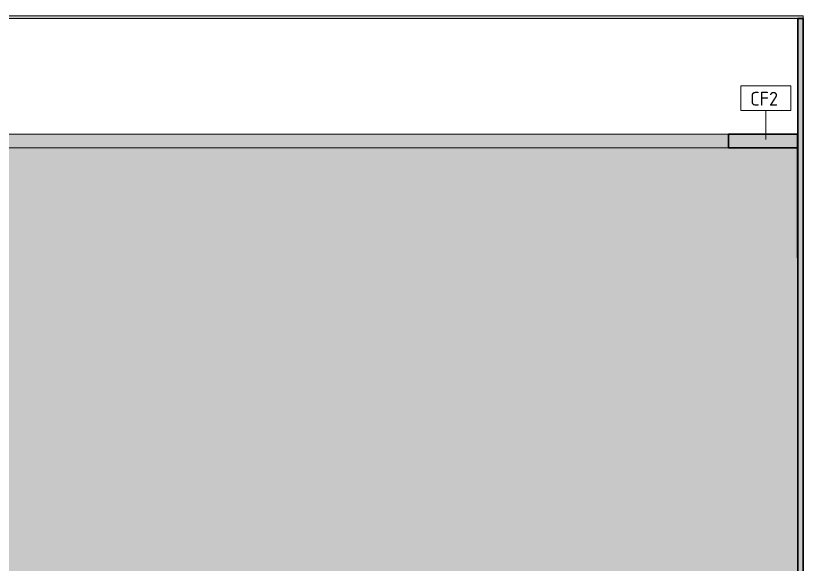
# Model space of a CAD drawing. Header units: millimetres. Extents: x 97900 to 162318, y -1987 to 22028.
# Drawn here: x 150768 to 153629, y 10286 to 12280 of the extents above; entities that cross this region are included whole.
import ezdxf

# ---------------------------------------------------------------- set-up
doc = ezdxf.new("R2010")
doc.units = ezdxf.units.MM
for name, color, linetype, lineweight in [('A-CLNG', 7, 'Continuous', 9), ('A-CLNG-IDEN', 7, 'Continuous', 9), ('A-FLOR', 7, 'Continuous', 9), ('A-WALL-PATT', 7, 'Continuous', 9), ('I-WALL', 7, 'Continuous', 9)]:
    doc.layers.add(name, color=color, linetype=linetype, lineweight=lineweight)
for name, color, linetype, lineweight, true_color in [('A-CLNG-1', 7, 'Continuous', 9, 0x787878), ('A-CLNG-FNSH-1', 7, 'Continuous', 30, 0x3c3c3c), ('A-WALL-5', 7, 'Continuous', 30, 0x3c3c3c), ('A-WALL-FNSH-3', 7, 'Continuous', 30, 0x3c3c3c), ('I-WALL-1', 7, 'Continuous', 9, 0x787878)]:
    doc.layers.add(name, color=color, linetype=linetype, lineweight=lineweight, true_color=true_color)
doc.styles.add('GOST Common_5', font='GOST_Common.ttf', dxfattribs={"height": 50})

# ---------------------------------------------------------------- blocks, each defined once
blk = doc.blocks.new('М_потолков - Марка_ Имя типа-25382930-Развертка 3_35-3')
at = {"layer": 'A-CLNG-IDEN'}
for p, q in [((17340.6, 12065.5), (17159.4, 12065.5)), ((17159.4, 12065.5), (17159.4, 11976.1)), ((17340.6, 11976.1), (17340.6, 12065.5)), ((17159.4, 11976.1), (17340.6, 11976.1))]:
    blk.add_line(p, q, dxfattribs=at)

msp = doc.modelspace()

# ---------------------------------------------------------------- hatches: boundary and pattern name
at = {"layer": 'A-CLNG-1'}
msp.add_hatch(color=256, dxfattribs=at).paths.add_polyline_path([(153607.5, 11800), (153607.5, 11850), (153357.5, 11850), (153357.5, 11800)])
at = {"layer": 'A-WALL-PATT'}
h = msp.add_hatch(color=256, dxfattribs=at)
h.paths.add_polyline_path([(146414.5, 8450), (146463.8, 8450), (146463.8, 10300), (148063.8, 10300), (148063.8, 8450), (148107.5, 8450), (148107.5, 9050), (148859.4, 9050), (148859.4, 10200), (150659.4, 10200), (150659.4, 9050), (151027.5, 9050), (151027.5, 8450), (151121.3, 8450), (151121.3, 9800), (152121.3, 9800), (152121.3, 8450), (152357.5, 8450), (152357.5, 9050), (153248.1, 9050), (153248.1, 9170), (153264.1, 9170), (153264.1, 8920), (153557.8, 8920), (153557.8, 9150), (153267.8, 9150), (153267.8, 9200), (153607.5, 9200), (153607.5, 9204), (153248.1, 9204), (153248.1, 9220), (153607.5, 9220), (153607.5, 11800), (153357.5, 11800), (153357.5, 11850), (146398.5, 11850), (146398.5, 11800), (146399.5, 11800), (146399.5, 8450)])
h.paths.add_polyline_path([(153263.8, 8450), (153267.8, 8450), (153267.8, 8530), (153328.5, 8530), (153328.5, 8830), (153346.5, 8830), (153346.5, 8812.5), (153392.5, 8812.5), (153392.7, 8830), (153410.5, 8830), (153410.5, 8812.5), (153474.5, 8812.5), (153474.5, 8830), (153492.5, 8830), (153492.5, 8530), (153557.8, 8530), (153557.8, 8900.8), (153264.1, 8900.8), (153263.8, 8500), (153257.5, 8500), (153257.5, 8450)])
h.paths.add_polyline_path([(151141.3, 8450), (152101.3, 8450), (152101.3, 9760), (151141.3, 9760), (151141.3, 9365.9)])
h.paths.add_polyline_path([(153346.5, 8530), (153392.5, 8530), (153392.5, 8547.5), (153346.5, 8547.5), (153346.5, 8540.1)])
h.paths.add_polyline_path([(153410.5, 8530), (153474.5, 8530), (153474.5, 8547.5), (153410.5, 8547.5), (153410.5, 8546.2)])
h.paths.add_polyline_path([(153442.5, 8562.5), (153451.7, 8562.5), (153474.5, 8562.5), (153474.5, 8797.5), (153410.5, 8797.5), (153410.5, 8562.5), (153441.1, 8562.5)])
h.paths.add_polyline_path([(153392.5, 8562.5), (153392.5, 8797.5), (153346.5, 8797.5), (153346.5, 8562.5), (153363.2, 8562.5)])
h.paths.add_polyline_path([(151292, 9559), (151226.5, 9559), (151226.5, 9641), (151308.5, 9641), (151308.5, 9559)])
h.paths.add_polyline_path([(151277, 9597.5), (151278.3, 9597.8), (151279.2, 9598.7), (151279.5, 9600), (151279.2, 9601.2), (151278.3, 9602.2), (151277, 9602.5), (151275.8, 9602.2), (151274.9, 9601.2), (151274.5, 9600), (151274.9, 9598.7), (151275.8, 9597.8), (151276.4, 9597.6)])
h.paths.add_polyline_path([(151258, 9597.5), (151259.3, 9597.8), (151260.2, 9598.7), (151260.5, 9600), (151260.2, 9601.2), (151259.3, 9602.2), (151258, 9602.5), (151256.8, 9602.2), (151255.9, 9601.2), (151255.5, 9600), (151255.9, 9598.7), (151256.8, 9597.8), (151257.4, 9597.6)])
at = {"layer": 'I-WALL'}
h = msp.add_hatch(color=256, dxfattribs=at)
h.paths.add_polyline_path([(153313.5, 8394.4), (153608.5, 8394.4), (153608.5, 8395), (153233.5, 8395), (153233.5, 8394.4), (153257.5, 8394.4)])
h.paths.add_polyline_path([(151151.2, 12270), (153628.5, 12270), (153628.5, 12280), (150008.5, 12280), (150008.5, 12270), (151033.2, 12270)])
at = {"layer": 'I-WALL-1'}
h = msp.add_hatch(dxfattribs=at)
h.set_pattern_fill('FP_18', color=256, style=0, pattern_type=2)
h.set_pattern_definition([(0, (146738.468, 0), (30.48, 7.62), [2.515, -20.345, 2.515, -20.345, -121.92]), (0, (146738.468, 0), (30.48, 7.62), [-45.72, 2.515, -43.205, 2.515, -20.345, -53.34]), (0, (146738.468, 0), (30.48, 7.62), [-114.3, 2.515, -12.725, 2.515, -35.585]), (120, (146749.898, 3.81), (-21.8391136, 22.5864543), [2.515, -20.345, 2.515, -20.345, -121.92]), (120, (146749.898, 3.81), (-21.8391136, 22.5864543), [-45.72, 2.515, -43.205, 2.515, -20.345, -53.34]), (120, (146749.898, 3.81), (-21.8391136, 22.5864543), [-114.3, 2.515, -12.725, 2.515, -35.585]), (240, (146753.708, 19.05), (-8.6408864, -30.2064543), [2.515, -20.345, 2.515, -20.345, -121.92]), (240, (146753.708, 19.05), (-8.6408864, -30.2064543), [-45.72, 2.515, -43.205, 2.515, -20.345, -53.34]), (240, (146753.708, 19.05), (-8.6408864, -30.2064543), [-114.3, 2.515, -12.725, 2.515, -35.585])])
h.paths.add_polyline_path([(153628.5, 8400), (153628.5, 12270), (153608.5, 12270), (153608.5, 8400)])

# ---------------------------------------------------------------- linework, layer by layer
at = {"layer": 'A-CLNG'}
msp.add_line((153357.5, 11800), (146099.5, 11800), dxfattribs=at)
at = {"layer": 'A-CLNG-FNSH-1'}
for p, q in [((153607.5, 11850), (153357.5, 11850)), ((153357.5, 11850), (153357.5, 11800)), ((153607.5, 11800), (153607.5, 11850)), ((153357.5, 11800), (153607.5, 11800))]:
    msp.add_line(p, q, dxfattribs=at)
at = {"layer": 'A-CLNG-IDEN'}
msp.add_line((153492.4, 11829.9), (153492.4, 11936.1), dxfattribs=at)
at = {"layer": 'A-FLOR'}
msp.add_line((146078.3, 12280), (153628.6, 12280), dxfattribs=at)
at = {"layer": 'A-WALL-5'}
for p, q in [((153608.5, 12270), (153608.5, 8394.4)), ((153628.5, 12270), (153608.5, 12270)), ((153628.5, 8394.4), (153628.5, 12270))]:
    msp.add_line(p, q, dxfattribs=at)
at = {"layer": 'A-WALL-FNSH-3'}
for p, q in [((153608.5, 11800), (153607.5, 11800)), ((153607.5, 11800), (153607.5, 11400)), ((153607.5, 11400), (153608.5, 11400))]:
    msp.add_line(p, q, dxfattribs=at)
at = {"layer": 'I-WALL'}
for p, q in [((153628.5, 12280), (153628.5, 12270)), ((153608.5, 12270), (146098.5, 12270)), ((153357.5, 11850), (146099.5, 11850)), ((153607.5, 9220), (153607.5, 11400)), ((153628.5, 11400), (153628.6, 11400))]:
    msp.add_line(p, q, dxfattribs=at)

# ---------------------------------------------------------------- block references
at = {"layer": 'A-CLNG-IDEN'}
msp.add_blockref('М_потолков - Марка_ Имя типа-25382930-Развертка 3_35-3', (136242.4, -40), dxfattribs=at)

# ---------------------------------------------------------------- texts
at = {"layer": 'A-CLNG-IDEN', "insert": (153435.9, 12003.4), "char_height": 50, "width": 132.278, "attachment_point": 1, "style": 'GOST Common_5'}
msp.add_mtext('CF2', dxfattribs=at)

doc.saveas('drawing.dxf')
